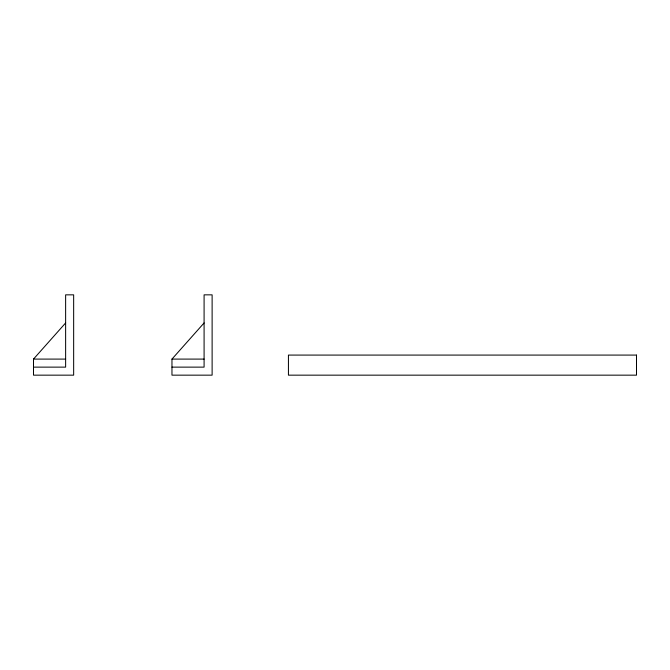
<?xml version="1.0" encoding="UTF-8"?>
<svg xmlns="http://www.w3.org/2000/svg" width="670" height="670" viewBox="0 0 670 670"><rect width="100%" height="100%" fill="white"/><g stroke="black" fill="none" stroke-linecap="round" stroke-linejoin="round"><path stroke-width="1" d="M33.5 367.127L65.627 367.127L65.627 294.842L73.658 294.842L73.658 375.158L33.5 375.158L33.5 359.095L65.627 322.948M171.964 367.127L204.09 367.127L204.09 294.842L212.122 294.842L212.122 375.158L171.964 375.158L171.964 359.095L204.09 322.948M33.5 359.095L65.627 359.095M171.964 359.095L204.09 359.095M636.5 355.083L288.435 355.083L288.435 375.158L636.5 375.158L636.5 355.083"/></g></svg>
